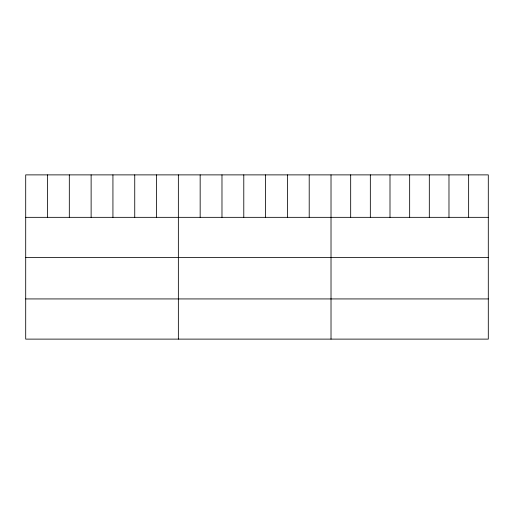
<?xml version="1.0" encoding="UTF-8"?>
<svg xmlns="http://www.w3.org/2000/svg" width="514" height="514" viewBox="0 0 514 514"><rect width="100%" height="100%" fill="white"/><g stroke="black" fill="none" stroke-linecap="round" stroke-linejoin="round"><path stroke-width="0.77" d="M488.3 217.338L488.3 339.118L25.7 339.118L25.7 174.882L488.3 174.882L488.3 217.338L25.7 217.338M25.7 257.527L488.3 257.527M25.7 298.93L488.3 298.93M468.639 174.882L468.639 217.338M448.979 174.882L448.979 217.338M429.319 174.882L429.319 217.338M409.658 174.882L409.658 217.338M389.998 174.882L389.998 217.338M370.337 174.882L370.337 217.338M350.676 174.882L350.676 217.338M331.016 174.882L331.016 339.118M309.21 174.882L309.21 217.338M287.397 174.882L287.397 217.338M265.59 174.882L265.59 217.338M243.784 174.882L243.784 217.338M221.977 174.882L221.977 217.338M200.164 174.882L200.164 217.338M178.358 174.882L178.358 339.118M156.552 174.882L156.552 217.338M134.739 174.882L134.739 217.338M112.932 174.882L112.932 217.338M91.126 174.882L91.126 217.338M69.319 174.882L69.319 217.338M47.506 174.882L47.506 217.338"/></g></svg>
